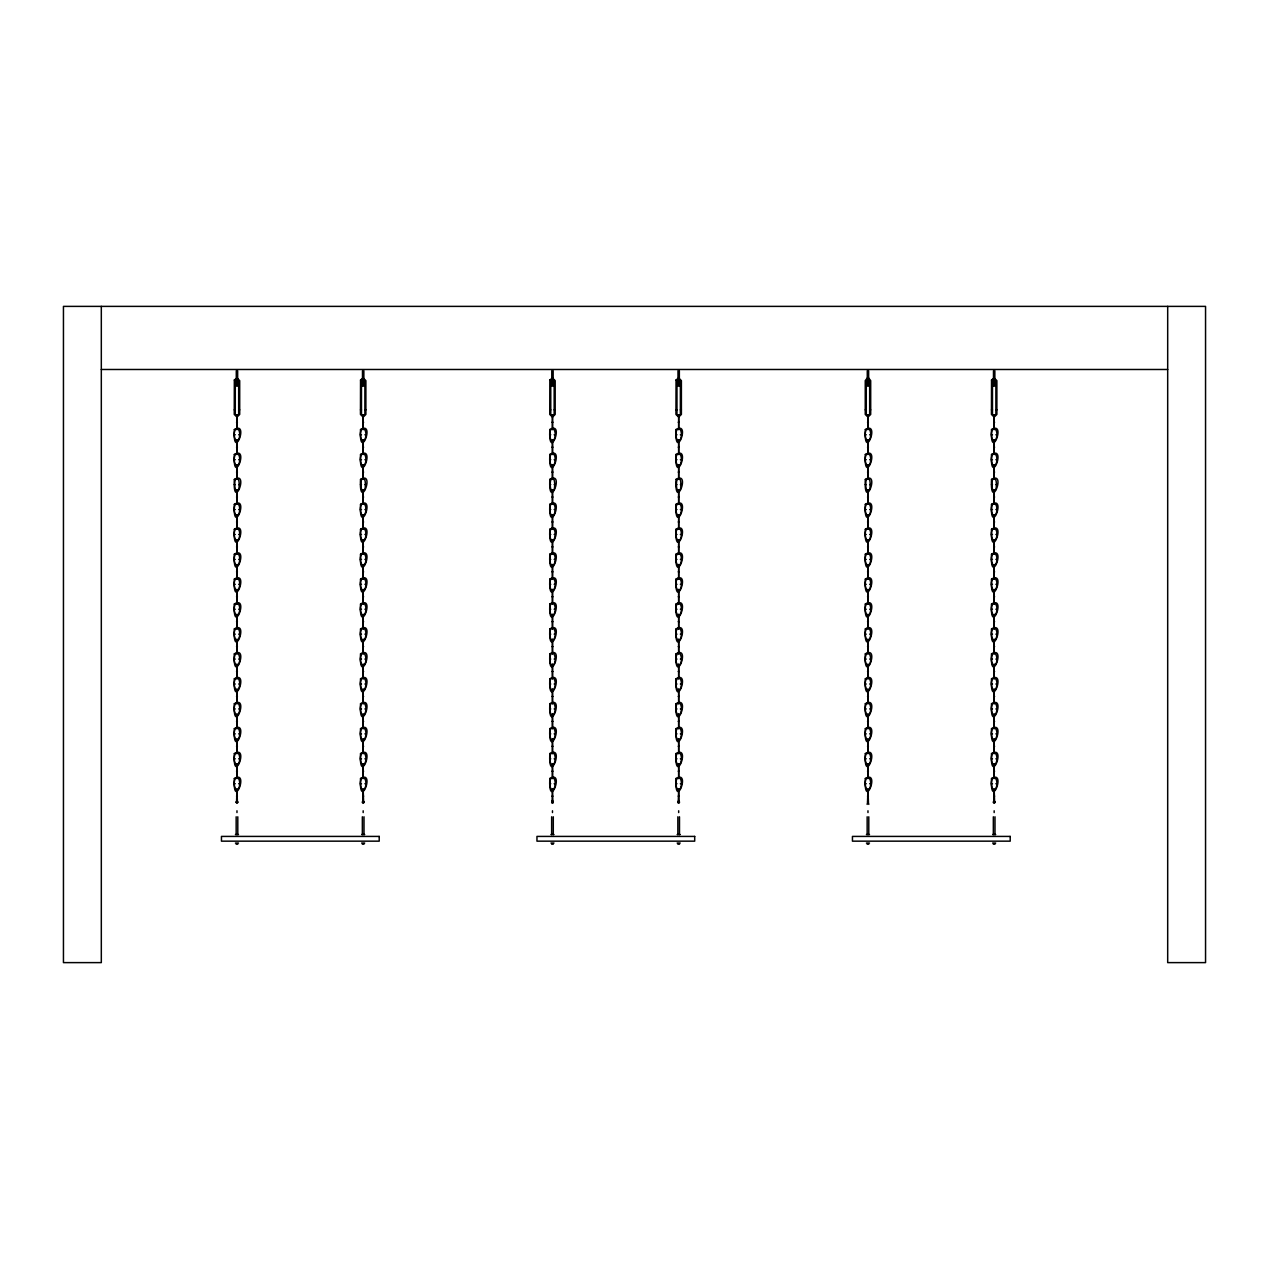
<?xml version="1.0" encoding="UTF-8"?>
<svg xmlns="http://www.w3.org/2000/svg" width="1269" height="1269" viewBox="0 0 1269 1269"><rect width="100%" height="100%" fill="white"/><g stroke="black" fill="none" stroke-linecap="round" stroke-linejoin="round"><path stroke-width="1.5" d="M237.414 415.772L235.273 414.36L235.273 380.7L236.97 378.987L238.683 380.7L238.683 414.36L236.542 415.772M236.542 428.763C240.793 428.113 240.666 440.105 236.97 440.993C233.29 440.105 233.131 428.145 237.414 428.763M237.414 440.708L236.542 440.708M236.542 453.683C240.793 453.033 240.666 465.025 236.97 465.913C233.29 465.025 233.131 453.065 237.414 453.683M237.414 465.628L236.542 465.628M236.542 478.603L237.414 478.603M363.616 415.772L361.475 414.36L361.475 380.7L363.172 378.987L364.885 380.7L364.885 414.36L362.728 415.772M237.414 490.548L236.542 490.548M362.728 428.763C366.995 428.113 366.868 440.105 363.172 440.993C359.492 440.105 359.317 428.145 363.616 428.763M236.542 503.539C240.793 502.889 240.666 514.881 236.97 515.769C233.29 514.881 233.131 502.921 237.414 503.539M363.616 440.708L362.728 440.708M237.414 515.484L236.542 515.484M362.728 453.683C366.995 453.033 366.868 465.025 363.172 465.913C359.492 465.025 359.317 453.065 363.616 453.683M236.542 528.459C240.793 527.809 240.666 539.801 236.97 540.689C233.29 539.801 233.131 527.841 237.414 528.459M363.616 465.628L362.728 465.628M237.414 540.404L236.542 540.404M362.728 478.603L363.616 478.603M236.542 553.379C240.793 552.745 240.666 564.737 236.97 565.625C233.29 564.721 233.131 552.761 237.414 553.379M363.616 490.548L362.728 490.548M237.414 565.339L236.542 565.339M362.728 503.539C366.995 502.889 366.868 514.881 363.172 515.769C359.492 514.881 359.317 502.921 363.616 503.539M236.542 578.315C240.793 577.665 240.666 589.657 236.97 590.545C233.29 589.657 233.131 577.696 237.414 578.315M363.616 515.484L362.728 515.484M237.414 590.259L236.542 590.259M552.903 415.772L550.762 414.36L550.762 380.7L552.475 378.987L554.172 380.7L554.172 414.36L552.031 415.772M362.728 528.459C366.995 527.809 366.868 539.801 363.172 540.689C359.492 539.801 359.317 527.841 363.616 528.459M236.542 603.235C240.793 602.585 240.666 614.577 236.97 615.481C233.29 614.577 233.131 602.616 237.414 603.235M552.031 428.763C556.298 428.113 556.171 440.105 552.475 440.993C548.779 440.105 548.62 428.145 552.903 428.763M363.616 540.404L362.728 540.404M237.414 615.179L236.542 615.179M552.903 440.708L552.031 440.708M362.728 553.379C366.995 552.745 366.868 564.737 363.172 565.625C359.492 564.721 359.317 552.761 363.616 553.379M236.542 628.155C240.793 627.52 240.666 639.513 236.97 640.401C233.29 639.513 233.131 627.552 237.414 628.155M552.031 453.683C556.298 453.033 556.171 465.025 552.475 465.913C548.779 465.025 548.62 453.065 552.903 453.683M363.616 565.339L362.728 565.339M237.414 640.115L236.542 640.115M552.903 465.628L552.031 465.628M362.728 578.315C366.995 577.665 366.868 589.657 363.172 590.545C359.492 589.657 359.317 577.696 363.616 578.315M236.542 653.091L237.414 653.091M552.031 478.603L552.903 478.603M363.616 590.259L362.728 590.259M237.414 665.035C233.147 665.86 233.29 653.709 236.97 652.853C240.682 653.709 240.761 665.908 236.542 665.035M679.105 415.772L676.964 414.36L676.964 380.7L678.677 378.987L680.374 380.7L680.374 414.36L678.233 415.772M552.903 490.548L552.031 490.548M362.728 603.235C366.995 602.585 366.868 614.577 363.172 615.481C359.492 614.577 359.317 602.616 363.616 603.235M236.542 678.011C240.793 677.36 240.666 689.353 236.97 690.257C233.29 689.353 233.131 677.392 237.414 678.011M678.233 428.763C682.5 428.113 682.373 440.105 678.677 440.993C674.981 440.105 674.822 428.145 679.105 428.763M552.031 503.539C556.298 502.889 556.171 514.881 552.475 515.769C548.779 514.881 548.62 502.921 552.903 503.539M363.616 615.179L362.728 615.179M237.414 689.955L236.542 689.955M679.105 440.708L678.233 440.708M552.903 515.484L552.031 515.484M362.728 628.155C366.995 627.52 366.868 639.513 363.172 640.401C359.492 639.513 359.317 627.552 363.616 628.155M236.542 702.931C240.793 702.296 240.666 714.288 236.97 715.177C233.29 714.288 233.131 702.328 237.414 702.931M678.233 453.683C682.5 453.033 682.373 465.025 678.677 465.913C674.981 465.025 674.822 453.065 679.105 453.683M552.031 528.459C556.298 527.809 556.171 539.801 552.475 540.689C548.779 539.801 548.62 527.841 552.903 528.459M363.616 640.115L362.728 640.115M237.414 714.891L236.542 714.891M679.105 465.628L678.233 465.628M552.903 540.404L552.031 540.404M362.728 653.091L363.616 653.091M236.542 727.867C240.793 727.216 240.666 739.208 236.97 740.097C233.29 739.208 233.131 727.248 237.414 727.867M678.233 478.603L679.105 478.603M552.031 553.379C556.298 552.745 556.171 564.737 552.475 565.625C548.779 564.721 548.62 552.761 552.903 553.379M363.616 665.035C359.349 665.86 359.476 653.709 363.172 652.853C366.868 653.709 366.963 665.908 362.728 665.035M237.414 739.811L236.542 739.811M679.105 490.548L678.233 490.548M552.903 565.339L552.031 565.339M362.728 678.011C366.995 677.36 366.868 689.353 363.172 690.257C359.492 689.353 359.317 677.392 363.616 678.011M236.542 752.787C240.793 752.136 240.666 764.128 236.97 765.033C233.29 764.128 233.131 752.168 237.414 752.787M678.233 503.539C682.5 502.889 682.373 514.881 678.677 515.769C674.981 514.881 674.822 502.921 679.105 503.539M552.031 578.315C556.298 577.665 556.171 589.657 552.475 590.545C548.779 589.657 548.62 577.696 552.903 578.315M363.616 689.955L362.728 689.955M237.414 764.731L236.542 764.731M679.105 515.484L678.233 515.484M552.903 590.259L552.031 590.259M362.728 702.931C366.995 702.296 366.868 714.288 363.172 715.177C359.492 714.288 359.317 702.328 363.616 702.931M236.542 777.723C240.793 777.072 240.666 789.064 236.97 789.952C233.29 789.064 233.131 777.104 237.414 777.723M868.408 415.772L866.267 414.36L866.267 380.7L867.52 379.05M678.233 528.459C682.5 527.809 682.373 539.801 678.677 540.689C674.981 539.801 674.822 527.841 679.105 528.459M552.031 603.235C556.298 602.585 556.171 614.577 552.475 615.481C548.779 614.577 548.62 602.616 552.903 603.235M363.616 714.891L362.728 714.891M237.414 789.667L236.542 789.667M867.536 428.763C871.787 428.113 871.66 440.105 867.964 440.993C864.284 440.105 864.126 428.145 868.408 428.763M679.105 540.404L678.233 540.404M552.903 615.179L552.031 615.179M362.728 727.867C366.995 727.216 366.868 739.208 363.172 740.097C359.492 739.208 359.317 727.248 363.616 727.867M236.542 802.642L237.414 802.642M868.408 440.708L867.536 440.708M678.233 553.379C682.5 552.745 682.373 564.737 678.677 565.625C674.981 564.721 674.822 552.761 679.105 553.379M552.031 628.155C556.298 627.52 556.171 639.513 552.475 640.401C548.779 639.513 548.62 627.552 552.903 628.155M363.616 739.811L362.728 739.811M867.536 453.683C871.787 453.033 871.66 465.025 867.964 465.913C864.284 465.025 864.126 453.065 868.408 453.683M679.105 565.339L678.233 565.339M552.903 640.115L552.031 640.115M362.728 752.787C366.995 752.136 366.868 764.128 363.172 765.033C359.492 764.128 359.317 752.168 363.616 752.787M868.408 465.628L867.536 465.628M678.233 578.315C682.5 577.665 682.373 589.657 678.677 590.545C674.981 589.657 674.822 577.696 679.105 578.315M552.031 653.091L552.903 653.091M363.616 764.731L362.728 764.731M867.536 478.603L868.408 478.603M679.105 590.259L678.233 590.259M552.903 665.035C548.652 665.86 548.779 653.709 552.475 652.853C556.171 653.709 556.266 665.908 552.031 665.035M362.728 777.723C366.995 777.072 366.868 789.064 363.172 789.952C359.492 789.064 359.317 777.104 363.616 777.723M994.61 415.772L992.469 414.36L992.469 380.7L994.166 378.987L995.879 380.7L995.879 414.36L993.722 415.772M868.408 490.548L867.536 490.548M678.233 603.235C682.5 602.585 682.373 614.577 678.677 615.481C674.981 614.577 674.822 602.616 679.105 603.235M552.031 678.011C556.298 677.36 556.171 689.353 552.475 690.257C548.779 689.353 548.62 677.392 552.903 678.011M363.616 789.667L362.728 789.667M993.722 428.763C997.989 428.113 997.862 440.105 994.166 440.993C990.486 440.105 990.312 428.145 994.61 428.763M867.536 503.539C871.787 502.889 871.66 514.881 867.964 515.769C864.284 514.881 864.126 502.921 868.408 503.539M679.105 615.179L678.233 615.179M552.903 689.955L552.031 689.955M362.728 802.642L363.616 802.642M994.61 440.708L993.722 440.708M868.408 515.484L867.536 515.484M678.233 628.155C682.5 627.52 682.373 639.513 678.677 640.401C674.981 639.513 674.822 627.552 679.105 628.155M552.031 702.931C556.298 702.296 556.171 714.288 552.475 715.177C548.779 714.288 548.62 702.328 552.903 702.931M993.722 453.683C997.989 453.033 997.862 465.025 994.166 465.913C990.486 465.025 990.312 453.065 994.61 453.683M867.536 528.459C871.787 527.809 871.66 539.801 867.964 540.689C864.284 539.801 864.126 527.841 868.408 528.459M679.105 640.115L678.233 640.115M552.903 714.891L552.031 714.891M994.61 465.628L993.722 465.628M868.408 540.404L867.536 540.404M678.233 653.091L679.105 653.091M552.031 727.867C556.298 727.216 556.171 739.208 552.475 740.097C548.779 739.208 548.62 727.248 552.903 727.867M993.722 478.603L994.61 478.603M867.536 553.379C871.787 552.745 871.66 564.737 867.964 565.625C864.284 564.721 864.126 552.761 868.408 553.379M679.105 665.035C674.838 665.86 674.981 653.709 678.677 652.853C682.373 653.709 682.468 665.908 678.233 665.035M552.903 739.811L552.031 739.811M994.61 490.548L993.722 490.548M868.408 565.339L867.536 565.339M678.233 678.011C682.5 677.36 682.373 689.353 678.677 690.257C674.981 689.353 674.822 677.392 679.105 678.011M552.031 752.787C556.298 752.136 556.171 764.128 552.475 765.033C548.779 764.128 548.62 752.168 552.903 752.787M993.722 503.539C997.989 502.889 997.862 514.881 994.166 515.769C990.486 514.881 990.312 502.921 994.61 503.539M867.536 578.315C871.787 577.665 871.66 589.657 867.964 590.545C864.284 589.657 864.126 577.696 868.408 578.315M679.105 689.955L678.233 689.955M552.903 764.731L552.031 764.731M994.61 515.484L993.722 515.484M868.408 590.259L867.536 590.259M678.233 702.931C682.5 702.296 682.373 714.288 678.677 715.177C674.981 714.288 674.822 702.328 679.105 702.931M552.031 777.723C556.298 777.072 556.171 789.064 552.475 789.952C548.779 789.064 548.62 777.104 552.903 777.723M993.722 528.459C997.989 527.809 997.862 539.801 994.166 540.689C990.486 539.801 990.312 527.841 994.61 528.459M867.536 603.235C871.787 602.585 871.66 614.577 867.964 615.481C864.284 614.577 864.126 602.616 868.408 603.235M679.105 714.891L678.233 714.891M552.903 789.667L552.031 789.667M994.61 540.404L993.722 540.404M868.408 615.179L867.536 615.179M678.233 727.867C682.5 727.216 682.373 739.208 678.677 740.097C674.981 739.208 674.822 727.248 679.105 727.867M552.031 802.642L552.903 802.642M993.722 553.379C997.989 552.745 997.862 564.737 994.166 565.625C990.486 564.721 990.312 552.761 994.61 553.379M867.536 628.155C871.787 627.52 871.66 639.513 867.964 640.401C864.284 639.513 864.126 627.552 868.408 628.155M679.105 739.811L678.233 739.811M994.61 565.339L993.722 565.339M868.408 640.115L867.536 640.115M678.233 752.787C682.5 752.136 682.373 764.128 678.677 765.033C674.981 764.128 674.822 752.168 679.105 752.787M993.722 578.315C997.989 577.665 997.862 589.657 994.166 590.545C990.486 589.657 990.312 577.696 994.61 578.315M867.536 653.091L868.408 653.091M679.105 764.731L678.233 764.731M994.61 590.259L993.722 590.259M868.408 665.035C864.141 665.86 864.284 653.709 867.964 652.853C871.676 653.709 871.755 665.908 867.536 665.035M678.233 777.723C682.5 777.072 682.373 789.064 678.677 789.952C674.981 789.064 674.822 777.104 679.105 777.723M993.722 603.235C997.989 602.585 997.862 614.577 994.166 615.481C990.486 614.577 990.312 602.616 994.61 603.235M867.536 678.011C871.787 677.36 871.66 689.353 867.964 690.257C864.284 689.353 864.126 677.392 868.408 678.011M679.105 789.667L678.233 789.667M994.61 615.179L993.722 615.179M868.408 689.955L867.536 689.955M678.233 802.642L679.105 802.642M993.722 628.155C997.989 627.52 997.862 639.513 994.166 640.401C990.486 639.513 990.312 627.552 994.61 628.155M867.536 702.931C871.787 702.296 871.66 714.288 867.964 715.177C864.284 714.288 864.126 702.328 868.408 702.931M994.61 640.115L993.722 640.115M868.408 714.891L867.536 714.891M993.722 653.091L994.61 653.091M867.536 727.867C871.787 727.216 871.66 739.208 867.964 740.097C864.284 739.208 864.126 727.248 868.408 727.867M994.61 665.035C990.343 665.86 990.47 653.709 994.166 652.853C997.862 653.709 997.957 665.908 993.722 665.035M868.408 739.811L867.536 739.811M993.722 678.011C997.989 677.36 997.862 689.353 994.166 690.257C990.486 689.353 990.312 677.392 994.61 678.011M867.536 752.787C871.787 752.136 871.66 764.128 867.964 765.033C864.284 764.128 864.126 752.168 868.408 752.787M994.61 689.955L993.722 689.955M868.408 764.731L867.536 764.731M993.722 702.931C997.989 702.296 997.862 714.288 994.166 715.177C990.486 714.288 990.312 702.328 994.61 702.931M867.536 777.723C871.787 777.072 871.66 789.064 867.964 789.952C864.284 789.064 864.126 777.104 868.408 777.723M994.61 714.891L993.722 714.891M868.408 789.667L867.536 789.667M993.722 727.867C997.989 727.216 997.862 739.208 994.166 740.097C990.486 739.208 990.312 727.248 994.61 727.867M994.61 739.811L993.722 739.811M993.722 752.787C997.989 752.136 997.862 764.128 994.166 765.033C990.486 764.128 990.312 752.168 994.61 752.787M994.61 764.731L993.722 764.731M993.722 777.723C997.989 777.072 997.862 789.064 994.166 789.952C990.486 789.064 990.312 777.104 994.61 777.723M994.61 789.667L993.722 789.667M993.722 802.642L994.61 802.642M237.795 801.865L236.161 801.865M363.997 801.865L362.347 801.865M553.284 801.865L551.65 801.865M679.486 801.865L677.852 801.865M994.991 801.865L993.341 801.865M236.97 382.112L235.669 384.38L238.286 384.38L236.97 382.112L236.97 385.142M236.32 383.222L237.636 383.222M237.636 383.968L236.32 383.968M363.172 382.112L361.855 384.38L364.489 384.38L363.172 382.112L363.172 385.142M362.522 383.222L363.822 383.222M363.822 383.968L362.522 383.968M552.475 382.112L551.158 384.38L553.776 384.38L552.475 382.112L552.475 385.142M551.809 383.222L553.125 383.222M553.125 383.968L551.809 383.968M678.677 382.112L677.36 384.38L679.978 384.38L678.677 382.112L678.677 385.142M678.011 383.222L679.327 383.222M679.327 383.968L678.011 383.968M994.166 382.112L992.85 384.38L995.483 384.38L994.166 382.112L994.166 385.142M993.516 383.222L994.817 383.222M994.817 383.968L993.516 383.968M867.266 378.067L865.252 380.637L865.252 414.424L867.964 417.089L870.693 414.424L870.693 380.637L868.678 378.067M101.314 369.485L1167.686 369.485M234.257 409.839L235.273 409.839M238.683 409.839L239.698 409.839M360.459 409.839L361.475 409.839M364.885 409.839L365.884 409.839M549.747 409.839L550.762 409.839M554.172 409.839L555.188 409.839M675.949 409.839L676.964 409.839M680.374 409.839L681.39 409.839M865.252 409.839L866.267 409.839M869.677 409.839L870.693 409.839M991.454 409.839L992.469 409.839M995.879 409.839L996.879 409.839M236.542 422.276L237.414 422.276M362.728 422.276L363.616 422.276M552.031 422.26L552.903 422.26M678.233 422.26L679.105 422.26M867.536 422.26L868.408 422.26M993.722 422.26L994.61 422.26M234.257 434.759L235.273 434.759M238.683 434.759L239.698 434.759M360.459 434.759L361.475 434.759M364.885 434.759L365.884 434.759M549.747 434.759L550.762 434.759M554.172 434.759L555.188 434.759M675.949 434.759L676.964 434.759M680.374 434.759L681.39 434.759M865.252 434.759L866.267 434.759M869.677 434.759L870.693 434.759M991.454 434.759L992.469 434.759M995.879 434.759L996.879 434.759M236.542 447.196L237.414 447.196M362.728 447.196L363.616 447.196M552.031 447.196L552.903 447.196M678.233 447.196L679.105 447.196M867.536 447.196L868.408 447.196M993.722 447.196L994.61 447.196M234.257 459.679L235.273 459.679M238.683 459.679L239.698 459.679M360.459 459.679L361.475 459.679M364.885 459.679L365.884 459.679M549.747 459.679L550.762 459.679M554.172 459.679L555.188 459.679M675.949 459.679L676.964 459.679M680.374 459.679L681.39 459.679M865.252 459.679L866.267 459.679M869.677 459.679L870.693 459.679M991.454 459.679L992.469 459.679M995.879 459.679L996.879 459.679M236.542 472.116L237.414 472.116M362.728 472.116L363.616 472.116M552.031 472.116L552.903 472.116M678.233 472.116L679.105 472.116M867.536 472.116L868.408 472.116M993.722 472.116L994.61 472.116M234.257 484.615L235.273 484.615M238.683 484.615L239.698 484.615M360.459 484.615L361.475 484.615M364.885 484.615L365.884 484.615M549.747 484.615L550.762 484.615M554.172 484.615L555.188 484.615M675.949 484.615L676.964 484.615M680.374 484.615L681.39 484.615M865.252 484.615L866.267 484.615M869.677 484.615L870.693 484.615M991.454 484.615L992.469 484.615M995.879 484.615L996.879 484.615M236.542 497.036L237.414 497.036M362.728 497.051L363.616 497.051M552.031 497.036L552.903 497.051M678.233 497.036L679.105 497.036M867.536 497.036L868.408 497.051M993.722 497.036L994.61 497.036M234.257 509.535L235.273 509.535M238.683 509.535L239.698 509.535M360.459 509.535L361.475 509.535M364.885 509.535L365.884 509.535M549.747 509.535L550.762 509.535M554.172 509.535L555.188 509.535M675.949 509.535L676.964 509.535M680.374 509.535L681.39 509.535M865.252 509.535L866.267 509.535M869.677 509.535L870.693 509.535M991.454 509.535L992.469 509.535M995.879 509.535L996.879 509.535M236.542 521.971L237.414 521.971M362.728 521.971L363.616 521.971M552.031 521.971L552.903 521.971M678.233 521.971L679.105 521.971M867.536 521.971L868.408 521.971M993.722 521.971L994.61 521.971M234.257 534.455L235.273 534.455M238.683 534.455L239.698 534.455M360.459 534.455L361.475 534.455M364.885 534.455L365.884 534.455M549.747 534.455L550.762 534.455M554.172 534.455L555.188 534.455M675.949 534.455L676.964 534.455M680.374 534.455L681.39 534.455M865.252 534.455L866.267 534.455M869.677 534.455L870.693 534.455M991.454 534.455L992.469 534.455M995.879 534.455L996.879 534.455M236.542 546.891L237.414 546.891M362.728 546.891L363.616 546.891M552.031 546.891L552.903 546.891M678.233 546.891L679.105 546.891M867.536 546.891L868.408 546.891M993.722 546.891L994.61 546.891M234.257 559.391L235.273 559.391M238.683 559.391L239.698 559.391M360.459 559.391L361.475 559.391M364.885 559.391L365.884 559.391M549.747 559.391L550.762 559.391M554.172 559.391L555.188 559.391M675.949 559.391L676.964 559.391M680.374 559.391L681.39 559.391M865.252 559.391L866.267 559.391M869.677 559.391L870.693 559.391M991.454 559.391L992.469 559.391M995.879 559.391L996.879 559.391M236.542 571.827L237.414 571.827M362.728 571.827L363.616 571.827M552.031 571.827L552.903 571.827M678.233 571.827L679.105 571.827M867.536 571.827L868.408 571.827M993.722 571.827L994.61 571.827M234.257 584.311L235.273 584.311M238.683 584.311L239.698 584.311M360.459 584.311L361.475 584.311M364.885 584.311L365.884 584.311M549.747 584.311L550.762 584.311M554.172 584.311L555.188 584.311M675.949 584.311L676.964 584.311M680.374 584.311L681.39 584.311M865.252 584.311L866.267 584.311M869.677 584.311L870.693 584.311M991.454 584.311L992.469 584.311M995.879 584.311L996.879 584.311M236.542 596.747L237.414 596.747M362.728 596.747L363.616 596.747M552.031 596.747L552.903 596.747M678.233 596.747L679.105 596.747M867.536 596.747L868.408 596.747M993.722 596.747L994.61 596.747M234.257 609.247L235.273 609.247M238.683 609.247L239.698 609.247M360.459 609.247L361.475 609.247M364.885 609.247L365.884 609.247M549.747 609.247L550.762 609.247M554.172 609.247L555.188 609.247M675.949 609.247L676.964 609.247M680.374 609.247L681.39 609.247M865.252 609.247L866.267 609.247M869.677 609.247L870.693 609.247M991.454 609.247L992.469 609.247M995.879 609.247L996.879 609.247M236.542 621.667L237.414 621.667M362.728 621.667L363.616 621.667M552.031 621.667L552.903 621.667M678.233 621.667L679.105 621.667M867.536 621.667L868.408 621.667M993.722 621.667L994.61 621.667M234.257 634.167L235.273 634.167M238.683 634.167L239.698 634.167M360.459 634.167L361.475 634.167M364.885 634.167L365.884 634.167M549.747 634.167L550.762 634.167M554.172 634.167L555.188 634.167M675.949 634.167L676.964 634.167M680.374 634.167L681.39 634.167M865.252 634.167L866.267 634.167M869.677 634.167L870.693 634.167M991.454 634.167L992.469 634.167M995.879 634.167L996.879 634.167M236.542 646.603L237.414 646.603M362.728 646.603L363.616 646.603M552.031 646.603L552.903 646.603M678.233 646.603L679.105 646.603M867.536 646.603L868.408 646.603M993.722 646.603L994.61 646.603M234.257 659.087L235.273 659.087M238.683 659.087L239.698 659.087M360.459 659.087L361.475 659.087M364.885 659.087L365.884 659.087M549.747 659.087L550.762 659.087M554.172 659.087L555.188 659.087M675.949 659.087L676.964 659.087M680.374 659.087L681.39 659.087M865.252 659.087L866.267 659.087M869.677 659.087L870.693 659.087M991.454 659.087L992.469 659.087M995.879 659.087L996.879 659.087M236.542 671.523L237.414 671.523M362.728 671.523L363.616 671.523M552.031 671.523L552.903 671.523M678.233 671.523L679.105 671.523M867.536 671.523L868.408 671.523M993.722 671.523L994.61 671.523M234.257 684.023L235.273 684.023M238.683 684.023L239.698 684.023M360.459 684.023L361.475 684.023M364.885 684.023L365.884 684.023M549.747 684.023L550.762 684.023M554.172 684.023L555.188 684.023M675.949 684.023L676.964 684.023M680.374 684.023L681.39 684.023M865.252 684.023L866.267 684.023M869.677 684.023L870.693 684.023M991.454 684.023L992.469 684.023M995.879 684.023L996.879 684.023M236.542 696.443L237.414 696.443M362.728 696.443L363.616 696.443M552.031 696.443L552.903 696.443M678.233 696.443L679.105 696.443M867.536 696.443L868.408 696.443M993.722 696.443L994.61 696.443M234.257 708.943L235.273 708.943M238.683 708.943L239.698 708.943M360.459 708.943L361.475 708.943M364.885 708.943L365.884 708.943M549.747 708.943L550.762 708.943M554.172 708.943L555.188 708.943M675.949 708.943L676.964 708.943M680.374 708.943L681.39 708.943M865.252 708.943L866.267 708.943M869.677 708.943L870.693 708.943M991.454 708.943L992.469 708.943M995.879 708.943L996.879 708.943M236.542 721.379L237.414 721.379M362.728 721.379L363.616 721.379M552.031 721.379L552.903 721.379M678.233 721.379L679.105 721.379M867.536 721.379L868.408 721.379M993.722 721.379L994.61 721.379M234.257 733.863L235.273 733.863M238.683 733.863L239.698 733.863M360.459 733.863L361.475 733.863M364.885 733.863L365.884 733.863M549.747 733.863L550.762 733.863M554.172 733.863L555.188 733.863M675.949 733.863L676.964 733.863M680.374 733.863L681.39 733.863M865.252 733.863L866.267 733.863M869.677 733.863L870.693 733.863M991.454 733.863L992.469 733.863M995.879 733.863L996.879 733.863M236.542 746.299L237.414 746.299M362.728 746.299L363.616 746.299M552.031 746.299L552.903 746.299M678.233 746.299L679.105 746.299M867.536 746.299L868.408 746.299M993.722 746.299L994.61 746.299M234.257 758.799L235.273 758.799M238.683 758.799L239.698 758.799M360.459 758.799L361.475 758.799M364.885 758.799L365.884 758.799M549.747 758.799L550.762 758.799M554.172 758.799L555.188 758.799M675.949 758.799L676.964 758.799M680.374 758.799L681.39 758.799M865.252 758.799L866.267 758.799M869.677 758.799L870.693 758.799M991.454 758.799L992.469 758.799M995.879 758.799L996.879 758.799M236.542 771.235L237.414 771.235M362.728 771.219L363.616 771.219M552.031 771.235L552.903 771.235M678.233 771.219L679.105 771.235M867.536 771.219L868.408 771.219M993.722 771.235L994.61 771.219M234.257 783.719L235.273 783.719M238.683 783.719L239.698 783.719M360.459 783.719L361.475 783.719M364.885 783.719L365.884 783.719M549.747 783.719L550.762 783.719M554.172 783.719L555.188 783.719M675.949 783.719L676.964 783.719M680.374 783.719L681.39 783.719M865.252 783.719L866.267 783.719M869.677 783.719L870.693 783.719M991.454 783.719L992.469 783.719M995.879 783.719L996.879 783.719M236.542 796.155L237.414 796.155M362.728 796.155L363.616 796.155M552.031 796.155L552.903 796.155M678.233 796.155L679.105 796.155M867.536 796.155L868.408 796.155M993.722 796.155L994.61 796.155M235.447 834.526L238.493 834.526M361.649 834.526L364.695 834.526M550.952 834.526L553.998 834.526M677.154 834.526L680.2 834.526M866.441 834.526L869.487 834.526M992.644 834.526L995.689 834.526M235.447 843.044L238.493 843.044M361.649 843.044L364.695 843.044M550.952 843.044L553.998 843.044M677.154 843.044L680.2 843.044M866.441 843.044L869.487 843.044M992.644 843.044L995.689 843.044M236.161 844.186L237.795 844.186M362.347 844.186L363.997 844.186M551.65 844.186L553.284 844.186M677.852 844.186L679.486 844.186M867.155 844.186L868.789 844.186M993.341 844.186L994.991 844.186M867.536 415.772L869.677 414.36L869.677 380.7L868.821 379.225M1167.686 306.384L1167.686 962.616L1205.55 962.616L1205.55 306.384L63.45 306.384L63.45 962.616L101.314 962.616L101.314 306.384M994.848 370.818L994.848 386.093L993.484 386.093L993.484 370.818M994.991 802.563L994.166 800.438L993.341 802.563M994.991 816.792L994.991 834.526M994.61 802.817L994.166 788.89L993.722 802.817M994.166 810.78L994.166 812.557M993.341 816.792L993.341 834.526M868.646 370.818L868.646 386.093L867.282 386.093L867.282 370.818M868.789 804.387L867.964 800.438L867.155 804.387M868.789 816.792L868.789 834.526M868.408 801.913L867.964 788.89L867.536 801.913M867.964 810.78L867.964 812.557M867.155 816.792L867.155 834.526M679.486 802.563L678.677 800.438L677.852 802.563M679.486 816.792L679.486 834.526M679.343 370.818L679.343 386.093L677.995 386.093L677.995 370.818M679.105 802.817L678.677 788.89L678.233 802.817M678.677 810.78L678.677 812.557M677.852 816.792L677.852 834.526M553.284 802.563L552.475 800.438L551.65 802.563M553.284 816.792L553.284 834.526M553.141 370.818L553.141 386.093L551.793 386.093L551.793 370.818M552.903 802.817L552.475 788.89L552.031 802.817M552.475 810.78L552.475 812.557M551.65 816.792L551.65 834.526M363.997 802.563L363.172 800.438L362.347 802.563M363.997 816.792L363.997 834.526M363.854 370.818L363.854 386.093L362.49 386.093L362.49 370.818M363.616 802.817L363.172 788.89L362.728 802.817M363.172 810.78L363.172 812.557M362.347 816.792L362.347 834.526M237.652 370.818L237.652 386.093L236.288 386.093L236.288 370.818M237.795 802.563L236.97 800.438L236.161 802.563M237.795 816.792L237.795 834.526M237.414 802.817L236.97 788.89L236.542 802.817M236.97 810.78L236.97 812.557M236.161 816.792L236.161 834.526M234.337 379.986L234.257 414.424L236.97 417.089L239.698 414.424L239.698 380.637L236.97 377.972L234.337 379.986M234.337 429.525C232.624 462.884 249.66 420.531 234.337 429.525M234.337 454.445C232.624 487.804 249.66 445.467 234.337 454.445M234.337 479.381C232.624 512.724 249.66 470.387 234.337 479.381M235.32 479.634C234.464 481.411 233.845 494.434 238.62 489.58C239.476 487.804 240.111 474.78 235.32 479.634M234.337 504.301C232.624 537.659 249.66 495.307 234.337 504.301M234.337 529.236C232.624 562.579 249.66 520.242 234.337 529.236M234.337 554.156C232.624 587.499 249.66 545.162 234.337 554.156M234.337 579.076C232.624 612.435 249.66 570.082 234.337 579.076M234.337 604.012C232.624 637.355 249.66 595.018 234.337 604.012M234.337 628.932C232.624 662.275 249.66 619.938 234.337 628.932M234.337 653.852C232.624 687.211 249.66 644.858 234.337 653.852M234.337 678.788C232.624 712.131 249.66 669.794 234.337 678.788M234.337 703.708C232.624 737.067 249.66 694.714 234.337 703.708M234.337 728.628C232.624 761.987 249.66 719.65 234.337 728.628M234.337 753.564C232.624 786.907 249.66 744.57 234.337 753.564M234.337 778.484C232.624 811.843 249.66 769.49 234.337 778.484M360.539 379.986L360.459 414.424L363.172 417.089L365.884 414.424L365.884 380.637L363.172 377.972L360.539 379.986M360.539 429.525C358.826 462.884 375.862 420.531 360.539 429.525M360.539 454.445C358.826 487.804 375.862 445.467 360.539 454.445M360.539 479.381C358.826 512.724 375.862 470.387 360.539 479.381M361.522 479.634C360.666 481.411 360.047 494.434 364.822 489.58C365.678 487.804 366.297 474.78 361.522 479.634M360.539 504.301C358.826 537.659 375.862 495.307 360.539 504.301M360.539 529.236C358.826 562.579 375.862 520.242 360.539 529.236M360.539 554.156C358.826 587.499 375.862 545.162 360.539 554.156M360.539 579.076C358.826 612.435 375.862 570.082 360.539 579.076M360.539 604.012C358.826 637.355 375.862 595.018 360.539 604.012M360.539 628.932C358.826 662.275 375.862 619.938 360.539 628.932M360.539 653.852C358.826 687.211 375.862 644.858 360.539 653.852M360.539 678.788C358.826 712.131 375.862 669.794 360.539 678.788M360.539 703.708C358.826 737.067 375.862 694.714 360.539 703.708M360.539 728.628C358.826 761.987 375.862 719.65 360.539 728.628M360.539 753.564C358.826 786.907 375.862 744.57 360.539 753.564M360.539 778.484C358.826 811.843 375.862 769.49 360.539 778.484M549.842 379.986L549.747 414.424L552.475 417.089L555.188 414.424L555.188 380.637L552.475 377.972L549.842 379.986M549.842 429.525C548.113 462.884 565.165 420.531 549.842 429.525M549.842 454.445C548.113 487.804 565.165 445.467 549.842 454.445M549.842 479.381C548.113 512.724 565.165 470.387 549.842 479.381M550.825 479.634C549.969 481.411 549.334 494.434 554.125 489.58C554.981 487.804 555.6 474.78 550.825 479.634M549.842 504.301C548.113 537.659 565.165 495.307 549.842 504.301M549.842 529.236C548.113 562.579 565.165 520.242 549.842 529.236M549.842 554.156C548.113 587.499 565.165 545.162 549.842 554.156M549.842 579.076C548.113 612.435 565.165 570.082 549.842 579.076M549.842 604.012C548.113 637.355 565.165 595.018 549.842 604.012M549.842 628.932C548.113 662.275 565.165 619.938 549.842 628.932M549.842 653.852C548.113 687.211 565.165 644.858 549.842 653.852M549.842 678.788C548.113 712.131 565.165 669.794 549.842 678.788M549.842 703.708C548.113 737.067 565.165 694.714 549.842 703.708M549.842 728.628C548.113 761.987 565.165 719.65 549.842 728.628M549.842 753.564C548.113 786.907 565.165 744.57 549.842 753.564M549.842 778.484C548.113 811.843 565.165 769.49 549.842 778.484M676.044 379.986L675.949 414.424L678.677 417.089L681.39 414.424L681.39 380.637L678.677 377.972L676.044 379.986M676.044 429.525C674.315 462.884 691.351 420.531 676.044 429.525M676.044 454.445C674.315 487.804 691.351 445.467 676.044 454.445M676.044 479.381C674.315 512.724 691.351 470.387 676.044 479.381M677.027 479.634C676.155 481.411 675.536 494.434 680.311 489.58C681.183 487.804 681.802 474.78 677.027 479.634M676.044 504.301C674.315 537.659 691.351 495.307 676.044 504.301M676.044 529.236C674.315 562.579 691.351 520.242 676.044 529.236M676.044 554.156C674.315 587.499 691.351 545.162 676.044 554.156M676.044 579.076C674.315 612.435 691.351 570.082 676.044 579.076M676.044 604.012C674.315 637.355 691.351 595.018 676.044 604.012M676.044 628.932C674.315 662.275 691.351 619.938 676.044 628.932M676.044 653.852C674.315 687.211 691.351 644.858 676.044 653.852M676.044 678.788C674.315 712.131 691.351 669.794 676.044 678.788M676.044 703.708C674.315 737.067 691.351 694.714 676.044 703.708M676.044 728.628C674.315 761.987 691.351 719.65 676.044 728.628M676.044 753.564C674.315 786.907 691.351 744.57 676.044 753.564M676.044 778.484C674.315 811.843 691.351 769.49 676.044 778.484M865.331 429.525C863.618 462.884 880.654 420.531 865.331 429.525M865.331 454.445C863.618 487.804 880.654 445.467 865.331 454.445M865.331 479.381C863.618 512.724 880.654 470.387 865.331 479.381M866.315 479.634C865.458 481.411 864.839 494.434 869.614 489.58C870.471 487.804 871.105 474.78 866.315 479.634M865.331 504.301C863.618 537.659 880.654 495.307 865.331 504.301M865.331 529.236C863.618 562.579 880.654 520.242 865.331 529.236M865.331 554.156C863.618 587.499 880.654 545.162 865.331 554.156M865.331 579.076C863.618 612.435 880.654 570.082 865.331 579.076M865.331 604.012C863.618 637.355 880.654 595.018 865.331 604.012M865.331 628.932C863.618 662.275 880.654 619.938 865.331 628.932M865.331 653.852C863.618 687.211 880.654 644.858 865.331 653.852M865.331 678.788C863.618 712.131 880.654 669.794 865.331 678.788M865.331 703.708C863.618 737.067 880.654 694.714 865.331 703.708M865.331 728.628C863.618 761.987 880.654 719.65 865.331 728.628M865.331 753.564C863.618 786.907 880.654 744.57 865.331 753.564M865.331 778.484C863.618 811.843 880.654 769.49 865.331 778.484M991.533 379.986L991.454 414.424L994.166 417.089L996.879 414.424L996.879 380.637L994.166 377.972L991.533 379.986M991.533 429.525C989.82 462.884 1006.856 420.531 991.533 429.525M991.533 454.445C989.82 487.804 1006.856 445.467 991.533 454.445M991.533 479.381C989.82 512.724 1006.856 470.387 991.533 479.381M992.517 479.634C991.66 481.411 991.041 494.434 995.816 489.58C996.673 487.804 997.291 474.78 992.517 479.634M991.533 504.301C989.82 537.659 1006.856 495.307 991.533 504.301M991.533 529.236C989.82 562.579 1006.856 520.242 991.533 529.236M991.533 554.156C989.82 587.499 1006.856 545.162 991.533 554.156M991.533 579.076C989.82 612.435 1006.856 570.082 991.533 579.076M991.533 604.012C989.82 637.355 1006.856 595.018 991.533 604.012M991.533 628.932C989.82 662.275 1006.856 619.938 991.533 628.932M991.533 653.852C989.82 687.211 1006.856 644.858 991.533 653.852M991.533 678.788C989.82 712.131 1006.856 669.794 991.533 678.788M991.533 703.708C989.82 737.067 1006.856 694.714 991.533 703.708M991.533 728.628C989.82 761.987 1006.856 719.65 991.533 728.628M991.533 753.564C989.82 786.907 1006.856 744.57 991.533 753.564M991.533 778.484C989.82 811.843 1006.856 769.49 991.533 778.484M236.97 415.011L236.97 429.525L236.97 415.011M236.97 439.931L236.97 454.445L236.97 439.931M236.97 464.866L236.97 479.381L236.97 464.866M363.172 415.011L363.172 429.525L363.172 415.011M236.97 489.786L236.97 504.301L236.97 489.786M363.172 439.931L363.172 454.445L363.172 439.931M236.97 514.706L236.97 529.221L236.97 514.706M363.172 464.866L363.172 479.381L363.172 464.866M236.97 539.642L236.97 554.156L236.97 539.642M363.172 489.786L363.172 504.301L363.172 489.786M236.97 564.562L236.97 579.076L236.97 564.562M363.172 514.706L363.172 529.221L363.172 514.706M236.97 589.498L236.97 603.996L236.97 589.498M552.475 415.011L552.475 429.525L552.475 415.011M363.172 539.642L363.172 554.156L363.172 539.642M236.97 614.418L236.97 628.932L236.97 614.418M552.475 439.931L552.475 454.445L552.475 439.931M363.172 564.562L363.172 579.076L363.172 564.562M236.97 639.338L236.97 653.852L236.97 639.338M552.475 464.866L552.475 479.381L552.475 464.866M363.172 589.498L363.172 603.996L363.172 589.498M236.97 664.274L236.97 678.772L236.97 664.274M678.677 415.011L678.677 429.525L678.677 415.011M552.475 489.786L552.475 504.301L552.475 489.786M363.172 614.418L363.172 628.932L363.172 614.418M236.97 689.194L236.97 703.708L236.97 689.194M678.677 439.931L678.677 454.445L678.677 439.931M552.475 514.706L552.475 529.221L552.475 514.706M363.172 639.338L363.172 653.852L363.172 639.338M236.97 714.114L236.97 728.628L236.97 714.114M678.677 464.866L678.677 479.381L678.677 464.866M552.475 539.642L552.475 554.156L552.475 539.642M363.172 664.274L363.172 678.772L363.172 664.274M236.97 739.05L236.97 753.564L236.97 739.05M678.677 489.786L678.677 504.301L678.677 489.786M552.475 564.562L552.475 579.076L552.475 564.562M363.172 689.194L363.172 703.708L363.172 689.194M236.97 763.97L236.97 778.484L236.97 763.97M678.677 514.706L678.677 529.221L678.677 514.706M552.475 589.498L552.475 603.996L552.475 589.498M867.964 415.011L867.964 429.525L867.964 415.011M363.172 714.114L363.172 728.628L363.172 714.114M678.677 539.642L678.677 554.156L678.677 539.642M552.475 614.418L552.475 628.932L552.475 614.418M867.964 439.931L867.964 454.445L867.964 439.931M363.172 739.05L363.172 753.564L363.172 739.05M678.677 564.562L678.677 579.076L678.677 564.562M552.475 639.338L552.475 653.852L552.475 639.338M867.964 464.866L867.964 479.381L867.964 464.866M363.172 763.97L363.172 778.484L363.172 763.97M678.677 589.498L678.677 603.996L678.677 589.498M552.475 664.274L552.475 678.772L552.475 664.274M994.166 415.011L994.166 429.525L994.166 415.011M867.964 489.786L867.964 504.301L867.964 489.786M678.677 614.418L678.677 628.932L678.677 614.418M552.475 689.194L552.475 703.708L552.475 689.194M994.166 439.931L994.166 454.445L994.166 439.931M867.964 514.706L867.964 529.221L867.964 514.706M678.677 639.338L678.677 653.852L678.677 639.338M552.475 714.114L552.475 728.628L552.475 714.114M994.166 464.866L994.166 479.381L994.166 464.866M867.964 539.642L867.964 554.156L867.964 539.642M678.677 664.274L678.677 678.772L678.677 664.274M552.475 739.05L552.475 753.564L552.475 739.05M994.166 489.786L994.166 504.301L994.166 489.786M867.964 564.562L867.964 579.076L867.964 564.562M678.677 689.194L678.677 703.708L678.677 689.194M552.475 763.97L552.475 778.484L552.475 763.97M994.166 514.706L994.166 529.221L994.166 514.706M867.964 589.498L867.964 603.996L867.964 589.498M678.677 714.114L678.677 728.628L678.677 714.114M994.166 539.642L994.166 554.156L994.166 539.642M867.964 614.418L867.964 628.932L867.964 614.418M678.677 739.05L678.677 753.564L678.677 739.05M994.166 564.562L994.166 579.076L994.166 564.562M867.964 639.338L867.964 653.852L867.964 639.338M678.677 763.97L678.677 778.484L678.677 763.97M994.166 589.498L994.166 603.996L994.166 589.498M867.964 664.274L867.964 678.772L867.964 664.274M994.166 614.418L994.166 628.932L994.166 614.418M867.964 689.194L867.964 703.708L867.964 689.194M994.166 639.338L994.166 653.852L994.166 639.338M867.964 714.114L867.964 728.628L867.964 714.114M994.166 664.274L994.166 678.772L994.166 664.274M867.964 739.05L867.964 753.564L867.964 739.05M994.166 689.194L994.166 703.708L994.166 689.194M867.964 763.97L867.964 778.484L867.964 763.97M994.166 714.114L994.166 728.628L994.166 714.114M994.166 739.05L994.166 753.564L994.166 739.05M994.166 763.97L994.166 778.484L994.166 763.97M867.964 382.112L866.664 382.873L867.964 385.142L869.281 384.38L867.964 382.112M379.209 836.414L221.456 836.414L221.456 841.157L379.209 841.157L379.209 836.414M694.698 836.414L536.961 836.414L536.961 841.157L694.698 841.157L694.698 836.414M1010.203 836.414L852.451 836.414L852.451 841.157L1010.203 841.157L1010.203 836.414"/></g></svg>
